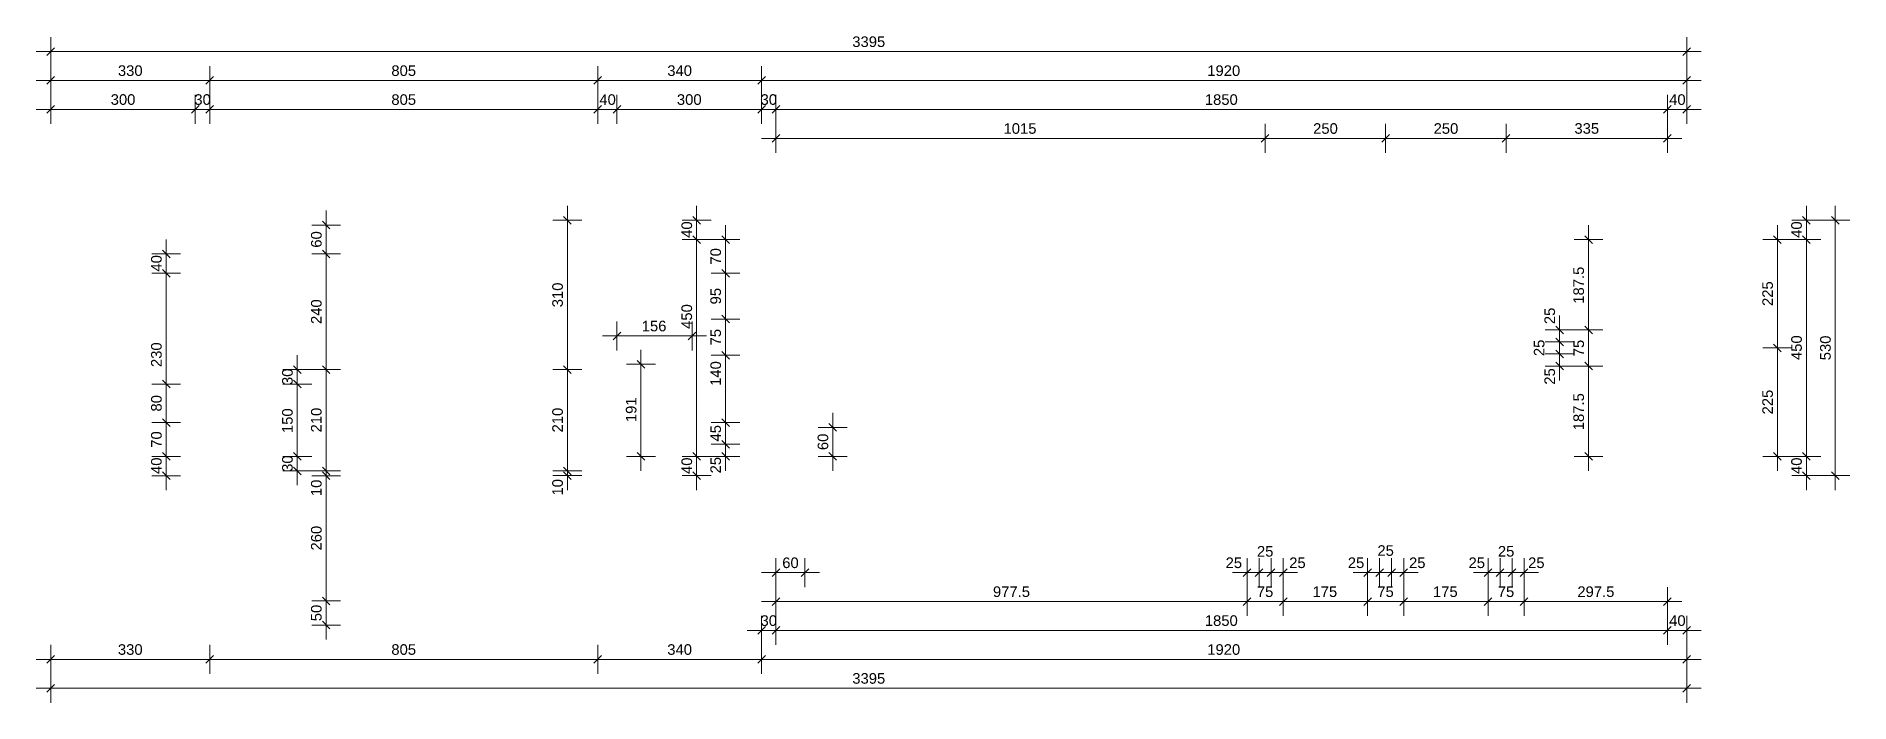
# Model space of a CAD drawing. Header units: millimetres. Extents: x 47631 to 558803, y 29659 to 315570.
# Drawn here: x 47631 to 51394, y 29659 to 31042 of the extents above.
import ezdxf

# ---------------------------------------------------------------- set-up
doc = ezdxf.new("R2010")
doc.units = ezdxf.units.MM
doc.styles.add('GP kota 13.83_20.63_22.63_PBS_arhitektura$0$KOTE', font='arial.ttf')

msp = doc.modelspace()

# ---------------------------------------------------------------- linework, layer by layer
at = {"color": 2, "linetype": 'Continuous', "lineweight": 20}
for p, q in [((47690.7, 31009.9), (47630.7, 31009.9)), ((47668.6, 31017.9), (47652.7, 31002)), ((47660.7, 30979.9), (47660.7, 31039.9)), ((51054.9, 31009.9), (47661.4, 31009.9)), ((51025.7, 31009.9), (51085.7, 31009.9)), ((51047.7, 31002), (51063.6, 31017.9)), ((51055.7, 31039.9), (51055.7, 30979.9)), ((47660.7, 30919.9), (47660.7, 30979.9)), ((47990.7, 30919.9), (47990.7, 30979.9)), ((47990.7, 30979.9), (47990.7, 30919.9)), ((48795.7, 30919.9), (48795.7, 30979.9)), ((48795.7, 30979.9), (48795.7, 30919.9)), ((49135.7, 30919.9), (49135.7, 30979.9)), ((49135.7, 30979.9), (49135.7, 30919.9)), ((51055.7, 30979.9), (51055.7, 30919.9)), ((47690.7, 30949.9), (47630.7, 30949.9)), ((47668.6, 30957.9), (47652.7, 30942)), ((47989.9, 30949.9), (47661.4, 30949.9)), ((48020.7, 30949.9), (47960.7, 30949.9)), ((47960.7, 30949.9), (48020.7, 30949.9)), ((47998.6, 30957.9), (47982.7, 30942)), ((47982.7, 30942), (47998.6, 30957.9)), ((48794.9, 30949.9), (47991.4, 30949.9)), ((48825.7, 30949.9), (48765.7, 30949.9)), ((48765.7, 30949.9), (48825.7, 30949.9)), ((48803.6, 30957.9), (48787.7, 30942)), ((48787.7, 30942), (48803.6, 30957.9)), ((49134.9, 30949.9), (48796.4, 30949.9)), ((49165.7, 30949.9), (49105.7, 30949.9)), ((49105.7, 30949.9), (49165.7, 30949.9)), ((49143.6, 30957.9), (49127.7, 30942)), ((49127.7, 30942), (49143.6, 30957.9)), ((51054.9, 30949.9), (49136.4, 30949.9)), ((51025.7, 30949.9), (51085.7, 30949.9)), ((51047.7, 30942), (51063.6, 30957.9)), ((47668.6, 30897.9), (47652.7, 30882)), ((47660.7, 30859.9), (47660.7, 30919.9)), ((47952.7, 30882), (47968.6, 30897.9)), ((47952.7, 30882), (47968.6, 30897.9)), ((47960.7, 30919.9), (47960.7, 30859.9)), ((47960.7, 30919.9), (47960.7, 30859.9)), ((47998.6, 30897.9), (47982.7, 30882)), ((47998.6, 30897.9), (47982.7, 30882)), ((47990.7, 30859.9), (47990.7, 30919.9)), ((47990.7, 30859.9), (47990.7, 30919.9)), ((48787.7, 30881.9), (48803.6, 30897.9)), ((48787.7, 30882), (48803.6, 30897.9)), ((48795.7, 30919.9), (48795.7, 30859.9)), ((48795.7, 30919.9), (48795.7, 30859.9)), ((48843.6, 30897.9), (48827.7, 30882)), ((48843.6, 30897.9), (48827.7, 30881.9)), ((48835.7, 30859.9), (48835.7, 30919.9)), ((48835.7, 30859.9), (48835.7, 30919.9)), ((49127.7, 30882), (49143.6, 30897.9)), ((49127.7, 30882), (49143.6, 30897.9)), ((49135.7, 30919.9), (49135.7, 30859.9)), ((49135.7, 30919.9), (49135.7, 30859.9)), ((49173.6, 30897.9), (49157.7, 30882)), ((49173.6, 30897.9), (49157.7, 30882)), ((49165.7, 30859.9), (49165.7, 30919.9)), ((49165.7, 30859.9), (49165.7, 30919.9)), ((51007.7, 30882), (51023.6, 30897.9)), ((51007.7, 30882), (51023.6, 30897.9)), ((51015.7, 30919.9), (51015.7, 30859.9)), ((51015.7, 30919.9), (51015.7, 30859.9)), ((51063.6, 30897.9), (51047.7, 30882)), ((51055.7, 30859.9), (51055.7, 30919.9)), ((47690.7, 30889.9), (47630.7, 30889.9)), ((47959.9, 30889.9), (47661.4, 30889.9)), ((47930.7, 30889.9), (47990.7, 30889.9)), ((47930.7, 30889.9), (47990.7, 30889.9)), ((47959.9, 30889.9), (47959.2, 30889.9)), ((48020.7, 30889.9), (47960.7, 30889.9)), ((47960.7, 30889.9), (47990.7, 30889.9)), ((48020.7, 30889.9), (47960.7, 30889.9)), ((48794.9, 30889.9), (47991.4, 30889.9)), ((47991.4, 30889.9), (47992.2, 30889.9)), ((48765.7, 30889.9), (48825.7, 30889.9)), ((48765.7, 30889.9), (48825.7, 30889.9)), ((48794.9, 30889.9), (48794.2, 30889.9)), ((48835.7, 30889.9), (48795.7, 30889.9)), ((48865.7, 30889.9), (48805.7, 30889.9)), ((48865.7, 30889.9), (48805.7, 30889.9)), ((49134.9, 30889.9), (48836.4, 30889.9)), ((48836.4, 30889.9), (48837.2, 30889.9)), ((49105.7, 30889.9), (49165.7, 30889.9)), ((49105.7, 30889.9), (49165.7, 30889.9)), ((49134.9, 30889.9), (49134.2, 30889.9)), ((49165.7, 30889.9), (49135.7, 30889.9)), ((49195.7, 30889.9), (49135.7, 30889.9)), ((49195.7, 30889.9), (49135.7, 30889.9)), ((49165.7, 30799.9), (49165.7, 30859.9)), ((49166.4, 30889.9), (49167.2, 30889.9)), ((49166.4, 30889.9), (51014.9, 30889.9)), ((50180.7, 30859.9), (50180.7, 30799.9)), ((50180.7, 30799.9), (50180.7, 30859.9)), ((50430.7, 30859.9), (50430.7, 30799.9)), ((50430.7, 30799.9), (50430.7, 30859.9)), ((50680.7, 30859.9), (50680.7, 30799.9)), ((50680.7, 30799.9), (50680.7, 30859.9)), ((50985.7, 30889.9), (51045.7, 30889.9)), ((50985.7, 30889.9), (51045.7, 30889.9)), ((51014.9, 30889.9), (51014.2, 30889.9)), ((51015.7, 30889.9), (51055.7, 30889.9)), ((51015.7, 30859.9), (51015.7, 30799.9)), ((51085.7, 30889.9), (51025.7, 30889.9)), ((51056.4, 30889.9), (51057.2, 30889.9)), ((49195.7, 30829.9), (49135.7, 30829.9)), ((49173.6, 30837.9), (49157.7, 30822)), ((49166.4, 30829.9), (50179.9, 30829.9)), ((50150.7, 30829.9), (50210.7, 30829.9)), ((50210.7, 30829.9), (50150.7, 30829.9)), ((50172.7, 30822), (50188.6, 30837.9)), ((50188.6, 30837.9), (50172.7, 30822)), ((50181.4, 30829.9), (50429.9, 30829.9)), ((50400.7, 30829.9), (50460.7, 30829.9)), ((50460.7, 30829.9), (50400.7, 30829.9)), ((50422.7, 30822), (50438.6, 30837.9)), ((50438.6, 30837.9), (50422.7, 30822)), ((50431.4, 30829.9), (50679.9, 30829.9)), ((50650.7, 30829.9), (50710.7, 30829.9)), ((50710.7, 30829.9), (50650.7, 30829.9)), ((50672.7, 30822), (50688.6, 30837.9)), ((50688.6, 30837.9), (50672.7, 30822)), ((50681.4, 30829.9), (51014.9, 30829.9)), ((50985.7, 30829.9), (51045.7, 30829.9)), ((51007.7, 30822), (51023.6, 30837.9)), ((48232.3, 30620), (48232.3, 30680)), ((48732.8, 30630), (48732.8, 30690)), ((49000.9, 30690), (49000.9, 30630)), ((51303.8, 30690), (51303.8, 30630)), ((51363.8, 30630), (51363.8, 30690)), ((48202.3, 30650), (48262.3, 30650)), ((48240.2, 30642), (48224.3, 30657.9)), ((48232.3, 30590.7), (48232.3, 30649.2)), ((48702.8, 30660), (48762.8, 30660)), ((48740.8, 30652), (48724.9, 30667.9)), ((48732.8, 30350.7), (48732.8, 30659.2)), ((49030.9, 30660), (48970.9, 30660)), ((48993, 30667.9), (49008.9, 30652)), ((49000.9, 30660.7), (49000.9, 30661.5)), ((49000.9, 30620), (49000.9, 30660)), ((49000.9, 30590), (49000.9, 30650)), ((49000.9, 30590), (49000.9, 30650)), ((49060.9, 30590), (49060.9, 30650)), ((50851.7, 30590), (50851.7, 30650)), ((51243.8, 30590), (51243.8, 30650)), ((51333.8, 30660), (51273.8, 30660)), ((51295.9, 30667.9), (51311.8, 30652)), ((51303.8, 30660.7), (51303.8, 30661.5)), ((51303.8, 30620), (51303.8, 30660)), ((51303.8, 30590), (51303.8, 30650)), ((51303.8, 30590), (51303.8, 30650)), ((51333.8, 30660), (51393.8, 30660)), ((51371.8, 30652), (51355.9, 30667.9)), ((51363.8, 30130.7), (51363.8, 30659.2)), ((47892.4, 30597.9), (47908.3, 30582)), ((47900.3, 30620), (47900.3, 30560)), ((48240.2, 30582), (48224.3, 30597.9)), ((48224.3, 30597.9), (48240.2, 30582)), ((48232.3, 30560), (48232.3, 30620)), ((48232.3, 30620), (48232.3, 30560)), ((48970.9, 30620), (49030.9, 30620)), ((48970.9, 30620), (49030.9, 30620)), ((49008.9, 30612), (48993, 30627.9)), ((49008.9, 30612), (48993, 30627.9)), ((49000.9, 30619.2), (49000.9, 30170.7)), ((49000.9, 30619.2), (49000.9, 30618.5)), ((49030.9, 30620), (49090.9, 30620)), ((49068.9, 30612), (49053, 30627.9)), ((49060.9, 30550.7), (49060.9, 30619.2)), ((50821.7, 30620), (50881.7, 30620)), ((50859.7, 30612), (50843.8, 30627.9)), ((50851.7, 30433.2), (50851.7, 30619.2)), ((51213.8, 30620), (51273.8, 30620)), ((51251.8, 30612), (51235.9, 30627.9)), ((51243.8, 30395.7), (51243.8, 30619.2)), ((51273.8, 30620), (51333.8, 30620)), ((51273.8, 30620), (51333.8, 30620)), ((51311.8, 30612), (51295.9, 30627.9)), ((51311.8, 30612), (51295.9, 30627.9)), ((51303.8, 30170.7), (51303.8, 30619.2)), ((51303.8, 30619.2), (51303.8, 30618.5)), ((47930.3, 30590), (47870.3, 30590)), ((47908.3, 30542), (47892.4, 30557.9)), ((47908.3, 30542), (47892.4, 30557.9)), ((47900.3, 30590.7), (47900.3, 30591.5)), ((47900.3, 30550), (47900.3, 30590)), ((47900.3, 30520), (47900.3, 30580)), ((47900.3, 30520), (47900.3, 30580)), ((48202.3, 30590), (48262.3, 30590)), ((48262.3, 30590), (48202.3, 30590)), ((48232.3, 30350.7), (48232.3, 30589.2)), ((49068.9, 30542), (49053, 30557.9)), ((49053, 30557.9), (49068.9, 30542)), ((49060.9, 30520), (49060.9, 30580)), ((49060.9, 30580), (49060.9, 30520)), ((47870.3, 30550), (47930.3, 30550)), ((47870.3, 30550), (47930.3, 30550)), ((47900.3, 30320.7), (47900.3, 30549.2)), ((47900.3, 30549.2), (47900.3, 30548.5)), ((49030.9, 30550), (49090.9, 30550)), ((49090.9, 30550), (49030.9, 30550)), ((49060.9, 30455.7), (49060.9, 30549.2)), ((49060.9, 30425), (49060.9, 30485)), ((49060.9, 30485), (49060.9, 30425)), ((48835.7, 30390), (48835.7, 30450)), ((48991.7, 30450), (48991.7, 30390)), ((49030.9, 30455), (49090.9, 30455)), ((49090.9, 30455), (49030.9, 30455)), ((49068.9, 30447), (49053, 30462.9)), ((49053, 30462.9), (49068.9, 30447)), ((49060.9, 30380.7), (49060.9, 30454.2)), ((50791.7, 30462.5), (50791.7, 30402.5)), ((50851.7, 30402.5), (50851.7, 30462.5)), ((50851.7, 30462.5), (50851.7, 30402.5)), ((48865.7, 30420), (48805.7, 30420)), ((48843.6, 30427.9), (48827.7, 30412)), ((48836.4, 30420), (48990.9, 30420)), ((48961.7, 30420), (49021.7, 30420)), ((48983.7, 30412), (48999.6, 30427.9)), ((49060.9, 30350), (49060.9, 30410)), ((49060.9, 30410), (49060.9, 30350)), ((50821.7, 30432.5), (50761.7, 30432.5)), ((50761.7, 30407.5), (50821.7, 30407.5)), ((50761.7, 30407.5), (50821.7, 30407.5)), ((50783.8, 30440.4), (50799.7, 30424.5)), ((50799.7, 30399.5), (50783.8, 30415.4)), ((50799.7, 30399.5), (50783.8, 30415.4)), ((50791.7, 30377.5), (50791.7, 30437.5)), ((50791.7, 30377.5), (50791.7, 30437.5)), ((50791.7, 30433.2), (50791.7, 30434)), ((50791.7, 30407.5), (50791.7, 30432.5)), ((50791.7, 30412.5), (50791.7, 30352.5)), ((50791.7, 30412.5), (50791.7, 30352.5)), ((50791.7, 30383.2), (50791.7, 30406.7)), ((50791.7, 30406.7), (50791.7, 30406)), ((50821.7, 30432.5), (50881.7, 30432.5)), ((50881.7, 30432.5), (50821.7, 30432.5)), ((50859.7, 30424.5), (50843.8, 30440.4)), ((50843.8, 30440.4), (50859.7, 30424.5)), ((50851.7, 30358.2), (50851.7, 30431.7)), ((51243.8, 30425), (51243.8, 30365)), ((51243.8, 30365), (51243.8, 30425)), ((48172.3, 30380), (48172.3, 30320)), ((48232.3, 30320), (48232.3, 30380)), ((48232.3, 30380), (48232.3, 30320)), ((48732.8, 30320), (48732.8, 30380)), ((48732.8, 30380), (48732.8, 30320)), ((48893.4, 30353), (48877.5, 30368.9)), ((48885.5, 30331), (48885.5, 30391)), ((49030.9, 30380), (49090.9, 30380)), ((49090.9, 30380), (49030.9, 30380)), ((49068.9, 30372), (49053, 30387.9)), ((49053, 30387.9), (49068.9, 30372)), ((49060.9, 30240.7), (49060.9, 30379.2)), ((50821.7, 30382.5), (50761.7, 30382.5)), ((50821.7, 30382.5), (50761.7, 30382.5)), ((50783.8, 30390.4), (50799.7, 30374.5)), ((50783.8, 30390.4), (50799.7, 30374.5)), ((50791.7, 30327.5), (50791.7, 30387.5)), ((50791.7, 30383.2), (50791.7, 30384)), ((50791.7, 30382.5), (50791.7, 30357.5)), ((50851.7, 30387.5), (50851.7, 30327.5)), ((50851.7, 30327.5), (50851.7, 30387.5)), ((51273.8, 30395), (51213.8, 30395)), ((51213.8, 30395), (51273.8, 30395)), ((51235.9, 30402.9), (51251.8, 30387)), ((51251.8, 30387), (51235.9, 30402.9)), ((51243.8, 30394.2), (51243.8, 30170.7)), ((47900.3, 30290), (47900.3, 30350)), ((47900.3, 30350), (47900.3, 30290)), ((48202.3, 30350), (48142.3, 30350)), ((48164.3, 30357.9), (48180.2, 30342)), ((48172.3, 30350.7), (48172.3, 30351.5)), ((48172.3, 30320), (48172.3, 30350)), ((48172.3, 30290), (48172.3, 30350)), ((48172.3, 30290), (48172.3, 30350)), ((48202.3, 30350), (48262.3, 30350)), ((48262.3, 30350), (48202.3, 30350)), ((48240.2, 30342), (48224.3, 30357.9)), ((48224.3, 30357.9), (48240.2, 30342)), ((48232.3, 30140.7), (48232.3, 30349.2)), ((48702.8, 30350), (48762.8, 30350)), ((48762.8, 30350), (48702.8, 30350)), ((48740.8, 30342), (48724.9, 30357.9)), ((48724.9, 30357.9), (48740.8, 30342)), ((48732.8, 30140.7), (48732.8, 30349.2)), ((48855.5, 30361), (48915.5, 30361)), ((48885.5, 30360.2), (48885.5, 30170.7)), ((50761.7, 30357.5), (50821.7, 30357.5)), ((50799.7, 30349.5), (50783.8, 30365.4)), ((50791.7, 30356.7), (50791.7, 30356)), ((50881.7, 30357.5), (50821.7, 30357.5)), ((50821.7, 30357.5), (50881.7, 30357.5)), ((50843.8, 30365.4), (50859.7, 30349.5)), ((50859.7, 30349.5), (50843.8, 30365.4)), ((50851.7, 30356.7), (50851.7, 30170.7)), ((47870.3, 30320), (47930.3, 30320)), ((47930.3, 30320), (47870.3, 30320)), ((47908.3, 30312), (47892.4, 30327.9)), ((47892.4, 30327.9), (47908.3, 30312)), ((47900.3, 30319.2), (47900.3, 30240.7)), ((48142.3, 30320), (48202.3, 30320)), ((48142.3, 30320), (48202.3, 30320)), ((48180.2, 30312), (48164.3, 30327.9)), ((48180.2, 30312), (48164.3, 30327.9)), ((48172.3, 30319.2), (48172.3, 30318.5)), ((48172.3, 30319.2), (48172.3, 30170.7)), ((47900.3, 30270), (47900.3, 30210)), ((47900.3, 30210), (47900.3, 30270)), ((49060.9, 30270), (49060.9, 30210)), ((49060.9, 30270), (49060.9, 30210)), ((49283.5, 30200), (49283.5, 30260)), ((47930.3, 30240), (47870.3, 30240)), ((47870.3, 30240), (47930.3, 30240)), ((47892.4, 30247.9), (47908.3, 30232)), ((47908.3, 30232), (47892.4, 30247.9)), ((47900.3, 30239.2), (47900.3, 30170.7)), ((49090.9, 30240), (49030.9, 30240)), ((49090.9, 30240), (49030.9, 30240)), ((49053, 30247.9), (49068.9, 30232)), ((49053, 30247.9), (49068.9, 30232)), ((49060.9, 30240.7), (49060.9, 30241.5)), ((49060.9, 30195), (49060.9, 30240)), ((49060.9, 30225), (49060.9, 30165)), ((49060.9, 30165), (49060.9, 30225)), ((49253.5, 30230), (49313.5, 30230)), ((49291.4, 30222), (49275.5, 30237.9)), ((49283.5, 30229.2), (49283.5, 30170.7)), ((47900.3, 30200), (47900.3, 30140)), ((47900.3, 30199.9), (47900.3, 30139.9)), ((48172.3, 30200), (48172.3, 30140)), ((48172.3, 30199.9), (48172.3, 30139.9)), ((48885.5, 30200), (48885.5, 30140)), ((49000.9, 30200), (49000.9, 30140)), ((49000.9, 30200), (49000.9, 30140)), ((49090.9, 30195), (49030.9, 30195)), ((49030.9, 30195), (49090.9, 30195)), ((49053, 30202.9), (49068.9, 30187)), ((49068.9, 30187), (49053, 30202.9)), ((49060.9, 30140), (49060.9, 30200)), ((49060.9, 30195.7), (49060.9, 30196.5)), ((49060.9, 30195), (49060.9, 30170)), ((49060.9, 30194.2), (49060.9, 30193.5)), ((49283.5, 30200), (49283.5, 30140)), ((50851.7, 30200), (50851.7, 30140)), ((51243.8, 30200), (51243.8, 30140)), ((51303.8, 30200), (51303.8, 30140)), ((51303.8, 30200), (51303.8, 30140)), ((47930.3, 30170), (47870.3, 30170)), ((47930.3, 30169.9), (47870.3, 30169.9)), ((47892.4, 30177.9), (47908.3, 30162)), ((47892.4, 30177.9), (47908.3, 30162)), ((47900.3, 30170.7), (47900.3, 30171.4)), ((47900.3, 30129.9), (47900.3, 30169.9)), ((47900.3, 30099.9), (47900.3, 30159.9)), ((48202.3, 30170), (48142.3, 30170)), ((48202.3, 30169.9), (48142.3, 30169.9)), ((48164.3, 30177.9), (48180.2, 30162)), ((48164.3, 30177.9), (48180.2, 30162)), ((48180.2, 30132), (48164.3, 30147.9)), ((48172.3, 30170.7), (48172.3, 30171.4)), ((48172.3, 30139.9), (48172.3, 30169.9)), ((48172.3, 30109.9), (48172.3, 30169.9)), ((48224.3, 30147.9), (48240.2, 30132)), ((48224.3, 30147.9), (48240.2, 30132)), ((48232.3, 30170), (48232.3, 30110)), ((48232.3, 30169.9), (48232.3, 30109.9)), ((48232.3, 30099.9), (48232.3, 30159.9)), ((48232.3, 30099.9), (48232.3, 30159.9)), ((48724.9, 30147.9), (48740.8, 30132)), ((48724.9, 30147.9), (48740.8, 30132)), ((48732.8, 30170), (48732.8, 30110)), ((48732.8, 30170), (48732.8, 30110)), ((48732.8, 30100), (48732.8, 30160)), ((48915.5, 30170), (48855.5, 30170)), ((48877.5, 30177.9), (48893.4, 30162)), ((49030.9, 30170), (48970.9, 30170)), ((49030.9, 30170), (48970.9, 30170)), ((48993, 30177.9), (49008.9, 30162)), ((48993, 30177.9), (49008.9, 30162)), ((49000.9, 30170.7), (49000.9, 30171.5)), ((49000.9, 30170), (49000.9, 30130)), ((49000.9, 30100), (49000.9, 30160)), ((49030.9, 30170), (49090.9, 30170)), ((49068.9, 30162), (49053, 30177.9)), ((49060.9, 30169.2), (49060.9, 30168.5)), ((49313.5, 30170), (49253.5, 30170)), ((49275.5, 30177.9), (49291.4, 30162)), ((50881.7, 30170), (50821.7, 30170)), ((50843.8, 30177.9), (50859.7, 30162)), ((51273.8, 30170), (51213.8, 30170)), ((51235.9, 30177.9), (51251.8, 30162)), ((51333.8, 30170), (51273.8, 30170)), ((51333.8, 30170), (51273.8, 30170)), ((51295.9, 30177.9), (51311.8, 30162)), ((51295.9, 30177.9), (51311.8, 30162)), ((51303.8, 30170.7), (51303.8, 30171.5)), ((51303.8, 30170), (51303.8, 30130)), ((51303.8, 30100), (51303.8, 30160)), ((51363.8, 30160), (51363.8, 30100)), ((47870.3, 30129.9), (47930.3, 30129.9)), ((47908.3, 30122), (47892.4, 30137.9)), ((47900.3, 30129.2), (47900.3, 30128.4)), ((48142.3, 30139.9), (48202.3, 30139.9)), ((48172.3, 30139.2), (48172.3, 30138.4)), ((48262.3, 30140), (48202.3, 30140)), ((48262.3, 30139.9), (48202.3, 30139.9)), ((48202.3, 30129.9), (48262.3, 30129.9)), ((48202.3, 30129.9), (48262.3, 30129.9)), ((48240.2, 30122), (48224.3, 30137.9)), ((48240.2, 30122), (48224.3, 30137.9)), ((48232.3, 30140.7), (48232.3, 30141.4)), ((48232.3, 30129.9), (48232.3, 30139.9)), ((48232.3, 30129.2), (48232.3, 30128.4)), ((48232.3, 30129.2), (48232.3, 29870.7)), ((48762.8, 30140), (48702.8, 30140)), ((48762.8, 30140), (48702.8, 30140)), ((48702.8, 30130), (48762.8, 30130)), ((48740.8, 30122), (48724.9, 30137.9)), ((48732.8, 30140.7), (48732.8, 30141.5)), ((48732.8, 30140), (48732.8, 30130)), ((48732.8, 30129.2), (48732.8, 30128.5)), ((48970.9, 30130), (49030.9, 30130)), ((49008.9, 30122), (48993, 30137.9)), ((49000.9, 30129.2), (49000.9, 30128.5)), ((51273.8, 30130), (51333.8, 30130)), ((51311.8, 30122), (51295.9, 30137.9)), ((51303.8, 30129.2), (51303.8, 30128.5)), ((51393.8, 30130), (51333.8, 30130)), ((51355.9, 30137.9), (51371.8, 30122)), ((49165.7, 29898.8), (49165.7, 29958.8)), ((49225.7, 29958.8), (49225.7, 29898.8)), ((50143.2, 29958.8), (50143.2, 29898.8)), ((50168.2, 29898.8), (50168.2, 29958.8)), ((50168.2, 29898.8), (50168.2, 29958.8)), ((50193.2, 29958.8), (50193.2, 29898.8)), ((50193.2, 29958.8), (50193.2, 29898.8)), ((50218.2, 29898.8), (50218.2, 29958.8)), ((50393.2, 29958.8), (50393.2, 29898.8)), ((50418.2, 29898.8), (50418.2, 29958.8)), ((50418.2, 29898.8), (50418.2, 29958.8)), ((50443.2, 29958.8), (50443.2, 29898.8)), ((50443.2, 29958.8), (50443.2, 29898.8)), ((50468.2, 29898.8), (50468.2, 29958.8)), ((50643.2, 29958.8), (50643.2, 29898.8)), ((50668.2, 29898.8), (50668.2, 29958.8)), ((50668.2, 29898.8), (50668.2, 29958.8)), ((50693.2, 29958.8), (50693.2, 29898.8)), ((50693.2, 29958.8), (50693.2, 29898.8)), ((50718.2, 29898.8), (50718.2, 29958.8)), ((49195.7, 29928.8), (49135.7, 29928.8)), ((49173.6, 29936.7), (49157.7, 29920.8)), ((49166.4, 29928.8), (49224.9, 29928.8)), ((49195.7, 29928.8), (49255.7, 29928.8)), ((49217.7, 29920.8), (49233.6, 29936.7)), ((50113.2, 29928.8), (50173.2, 29928.8)), ((50135.2, 29920.8), (50151.1, 29936.7)), ((50198.2, 29928.8), (50138.2, 29928.8)), ((50198.2, 29928.8), (50138.2, 29928.8)), ((50142.4, 29928.8), (50141.7, 29928.8)), ((50143.2, 29928.8), (50168.2, 29928.8)), ((50176.1, 29936.7), (50160.2, 29920.8)), ((50176.1, 29936.7), (50160.2, 29920.8)), ((50163.2, 29928.8), (50223.2, 29928.8)), ((50163.2, 29928.8), (50223.2, 29928.8)), ((50168.9, 29928.8), (50169.7, 29928.8)), ((50168.9, 29928.8), (50192.4, 29928.8)), ((50185.2, 29920.8), (50201.1, 29936.7)), ((50185.2, 29920.8), (50201.1, 29936.7)), ((50248.2, 29928.8), (50188.2, 29928.8)), ((50192.4, 29928.8), (50191.7, 29928.8)), ((50193.2, 29928.8), (50218.2, 29928.8)), ((50226.1, 29936.7), (50210.2, 29920.8)), ((50218.9, 29928.8), (50219.7, 29928.8)), ((50363.2, 29928.8), (50423.2, 29928.8)), ((50385.2, 29920.8), (50401.1, 29936.7)), ((50448.2, 29928.8), (50388.2, 29928.8)), ((50448.2, 29928.8), (50388.2, 29928.8)), ((50392.4, 29928.8), (50391.7, 29928.8)), ((50393.2, 29928.8), (50418.2, 29928.8)), ((50426.1, 29936.7), (50410.2, 29920.8)), ((50426.1, 29936.7), (50410.2, 29920.8)), ((50413.2, 29928.8), (50473.2, 29928.8)), ((50413.2, 29928.8), (50473.2, 29928.8)), ((50418.9, 29928.8), (50419.7, 29928.8)), ((50418.9, 29928.8), (50442.4, 29928.8)), ((50435.2, 29920.8), (50451.1, 29936.7)), ((50435.2, 29920.8), (50451.1, 29936.7)), ((50498.2, 29928.8), (50438.2, 29928.8)), ((50442.4, 29928.8), (50441.7, 29928.8)), ((50443.2, 29928.8), (50468.2, 29928.8)), ((50476.1, 29936.7), (50460.2, 29920.8)), ((50468.9, 29928.8), (50469.7, 29928.8)), ((50613.2, 29928.8), (50673.2, 29928.8)), ((50635.2, 29920.8), (50651.1, 29936.7)), ((50698.2, 29928.8), (50638.2, 29928.8)), ((50698.2, 29928.8), (50638.2, 29928.8)), ((50642.4, 29928.8), (50641.7, 29928.8)), ((50668.2, 29928.8), (50643.2, 29928.8)), ((50676.1, 29936.7), (50660.2, 29920.8)), ((50676.1, 29936.7), (50660.2, 29920.8)), ((50663.2, 29928.8), (50723.2, 29928.8)), ((50663.2, 29928.8), (50723.2, 29928.8)), ((50668.9, 29928.8), (50669.7, 29928.8)), ((50668.9, 29928.8), (50692.4, 29928.8)), ((50685.2, 29920.8), (50701.1, 29936.7)), ((50685.2, 29920.8), (50701.1, 29936.7)), ((50748.2, 29928.8), (50688.2, 29928.8)), ((50692.4, 29928.8), (50691.7, 29928.8)), ((50693.2, 29928.8), (50718.2, 29928.8)), ((50726.1, 29936.7), (50710.2, 29920.8)), ((50718.9, 29928.8), (50719.7, 29928.8)), ((48232.3, 29899.9), (48232.3, 29839.9)), ((48232.3, 29839.9), (48232.3, 29899.9)), ((49165.7, 29838.8), (49165.7, 29898.8)), ((50143.2, 29838.8), (50143.2, 29898.8)), ((50143.2, 29898.8), (50143.2, 29838.8)), ((50218.2, 29898.8), (50218.2, 29838.8)), ((50218.2, 29838.8), (50218.2, 29898.8)), ((50393.2, 29898.8), (50393.2, 29838.8)), ((50393.2, 29838.8), (50393.2, 29898.8)), ((50468.2, 29898.8), (50468.2, 29838.8)), ((50468.2, 29838.8), (50468.2, 29898.8)), ((50643.2, 29898.8), (50643.2, 29838.8)), ((50643.2, 29838.8), (50643.2, 29898.8)), ((50718.2, 29898.8), (50718.2, 29838.8)), ((50718.2, 29838.8), (50718.2, 29898.8)), ((51015.7, 29898.8), (51015.7, 29838.8)), ((48262.3, 29869.9), (48202.3, 29869.9)), ((48202.3, 29869.9), (48262.3, 29869.9)), ((48224.3, 29877.9), (48240.2, 29862)), ((48240.2, 29862), (48224.3, 29877.9)), ((48232.3, 29869.2), (48232.3, 29820.7)), ((48232.3, 29849.9), (48232.3, 29789.9)), ((49195.7, 29868.8), (49135.7, 29868.8)), ((49173.6, 29876.7), (49157.7, 29860.8)), ((50142.4, 29868.8), (49166.4, 29868.8)), ((50173.2, 29868.8), (50113.2, 29868.8)), ((50113.2, 29868.8), (50173.2, 29868.8)), ((50151.1, 29876.7), (50135.2, 29860.8)), ((50135.2, 29860.8), (50151.1, 29876.7)), ((50143.9, 29868.8), (50217.4, 29868.8)), ((50188.2, 29868.8), (50248.2, 29868.8)), ((50248.2, 29868.8), (50188.2, 29868.8)), ((50210.2, 29860.8), (50226.1, 29876.7)), ((50226.1, 29876.7), (50210.2, 29860.8)), ((50218.9, 29868.8), (50392.4, 29868.8)), ((50363.2, 29868.8), (50423.2, 29868.8)), ((50423.2, 29868.8), (50363.2, 29868.8)), ((50385.2, 29860.8), (50401.1, 29876.7)), ((50401.1, 29876.7), (50385.2, 29860.8)), ((50393.9, 29868.8), (50467.4, 29868.8)), ((50438.2, 29868.8), (50498.2, 29868.8)), ((50498.2, 29868.8), (50438.2, 29868.8)), ((50460.2, 29860.8), (50476.1, 29876.7)), ((50476.1, 29876.7), (50460.2, 29860.8)), ((50468.9, 29868.8), (50642.4, 29868.8)), ((50613.2, 29868.8), (50673.2, 29868.8)), ((50673.2, 29868.8), (50613.2, 29868.8)), ((50635.2, 29860.8), (50651.1, 29876.7)), ((50651.1, 29876.7), (50635.2, 29860.8)), ((50643.9, 29868.8), (50717.4, 29868.8)), ((50688.2, 29868.8), (50748.2, 29868.8)), ((50748.2, 29868.8), (50688.2, 29868.8)), ((50710.2, 29860.8), (50726.1, 29876.7)), ((50726.1, 29876.7), (50710.2, 29860.8)), ((50718.9, 29868.8), (51014.9, 29868.8)), ((50985.7, 29868.8), (51045.7, 29868.8)), ((51007.7, 29860.8), (51023.6, 29876.7)), ((48262.3, 29819.9), (48202.3, 29819.9)), ((48224.3, 29827.9), (48240.2, 29812)), ((49105.7, 29808.8), (49165.7, 29808.8)), ((49127.7, 29800.9), (49143.6, 29816.8)), ((49134.9, 29808.8), (49134.2, 29808.8)), ((49135.7, 29838.8), (49135.7, 29778.8)), ((49195.7, 29808.8), (49135.7, 29808.8)), ((49165.7, 29808.8), (49135.7, 29808.8)), ((49195.7, 29808.8), (49135.7, 29808.8)), ((49173.6, 29816.8), (49157.7, 29800.9)), ((49173.6, 29816.7), (49157.7, 29800.8)), ((49165.7, 29778.8), (49165.7, 29838.8)), ((49165.7, 29778.8), (49165.7, 29838.8)), ((51014.9, 29808.8), (49166.4, 29808.8)), ((49166.4, 29808.8), (49167.2, 29808.8)), ((50985.7, 29808.8), (51045.7, 29808.8)), ((50985.7, 29808.8), (51045.7, 29808.8)), ((51007.7, 29800.8), (51023.6, 29816.7)), ((51007.7, 29800.8), (51023.6, 29816.7)), ((51014.9, 29808.8), (51014.2, 29808.8)), ((51015.7, 29838.8), (51015.7, 29778.8)), ((51015.7, 29838.8), (51015.7, 29778.8)), ((51015.7, 29808.8), (51055.7, 29808.8)), ((51085.7, 29808.8), (51025.7, 29808.8)), ((51063.6, 29816.7), (51047.7, 29800.8)), ((51055.7, 29778.8), (51055.7, 29838.8)), ((51056.4, 29808.8), (51057.2, 29808.8)), ((47660.7, 29718.8), (47660.7, 29778.8)), ((47990.7, 29718.8), (47990.7, 29778.8)), ((47990.7, 29778.8), (47990.7, 29718.8)), ((48795.7, 29718.8), (48795.7, 29778.8)), ((48795.7, 29778.8), (48795.7, 29718.8)), ((49135.7, 29718.8), (49135.7, 29778.8)), ((49135.7, 29778.8), (49135.7, 29718.8)), ((51055.7, 29778.8), (51055.7, 29718.8)), ((47690.7, 29748.8), (47630.7, 29748.8)), ((47668.6, 29756.7), (47652.7, 29740.8)), ((47989.9, 29748.8), (47661.4, 29748.8)), ((48020.7, 29748.8), (47960.7, 29748.8)), ((47960.7, 29748.8), (48020.7, 29748.8)), ((47998.6, 29756.7), (47982.7, 29740.8)), ((47982.7, 29740.8), (47998.6, 29756.7)), ((48794.9, 29748.8), (47991.4, 29748.8)), ((48825.7, 29748.8), (48765.7, 29748.8)), ((48765.7, 29748.8), (48825.7, 29748.8)), ((48803.6, 29756.7), (48787.7, 29740.8)), ((48787.7, 29740.8), (48803.6, 29756.7)), ((49134.9, 29748.8), (48796.4, 29748.8)), ((49165.7, 29748.8), (49105.7, 29748.8)), ((49105.7, 29748.8), (49165.7, 29748.8)), ((49143.6, 29756.7), (49127.7, 29740.8)), ((49127.7, 29740.8), (49143.6, 29756.7)), ((49136.4, 29748.8), (51054.9, 29748.8)), ((51025.7, 29748.8), (51085.7, 29748.8)), ((51047.7, 29740.8), (51063.6, 29756.7)), ((47668.6, 29696.7), (47652.7, 29680.8)), ((47660.7, 29658.8), (47660.7, 29718.8)), ((51047.7, 29680.8), (51063.6, 29696.7)), ((51055.7, 29718.8), (51055.7, 29658.8)), ((47690.7, 29688.8), (47630.7, 29688.8)), ((51054.9, 29688.8), (47661.4, 29688.8)), ((51025.7, 29688.8), (51085.7, 29688.8))]:
    msp.add_line(p, q, dxfattribs=at)

# ---------------------------------------------------------------- texts
at = {"color": 2, "linetype": 'Continuous', "lineweight": 20, "style": 'GP kota 13.83_20.63_22.63_PBS_arhitektura$0$KOTE'}
for s, p in [('3395', (49324, 31019.4)), ('330', (47800.1, 30959.4)), ('805', (48367.5, 30959.3)), ('340', (48940.1, 30959.4)), ('1920', (50060.6, 30959.3)), ('300', (47785.1, 30899.4)), ('30', (47958.7, 30899.4)), ('805', (48367.5, 30899.3)), ('40', (48799.1, 30899.3)), ('300', (48960.1, 30899.4)), ('30', (49133.7, 30899.4)), ('1850', (50055.6, 30899.3)), ('40', (51019.1, 30899.3)), ('1015', (49637.9, 30839.3)), ('250', (50280.3, 30839.3)), ('250', (50530.3, 30839.3)), ('335', (50822.5, 30839.4)), ('156', (48887.1, 30429.4)), ('60', (49178.7, 29938.2)), ('25', (50098.7, 29938.2)), ('25', (50163.7, 29961.9)), ('25', (50230.7, 29938.2)), ('25', (50352.3, 29938.2)), ('25', (50413.7, 29963.6)), ('25', (50479.3, 29938.2)), ('25', (50602.8, 29938.2)), ('25', (50663.7, 29962)), ('25', (50726.4, 29938.2)), ('977.5', (49615.9, 29878.2)), ('75', (50163.5, 29878.2)), ('175', (50279, 29878.2)), ('75', (50413.5, 29878.2)), ('175', (50529, 29878.2)), ('75', (50663.5, 29878.2)), ('297.5', (50828.6, 29878.2)), ('30', (49133.7, 29818.2)), ('1850', (50055.6, 29818.2)), ('40', (51019.1, 29818.2)), ('330', (47800.1, 29758.2)), ('805', (48367.5, 29758.2)), ('340', (48940.1, 29758.2)), ('1920', (50060.6, 29758.2)), ('3395', (49324, 29698.2))]:
    msp.add_text(s, height=22, dxfattribs=at).set_placement(p)
for s, p in [('60', (48222.8, 30603)), ('40', (48991.5, 30623.4)), ('40', (51294.4, 30623.4)), ('70', (49051.5, 30567.9)), ('40', (47890.9, 30553.4)), ('187.5', (50842.3, 30486.7)), ('310', (48723.4, 30479.4)), ('225', (51234.4, 30482)), ('240', (48222.8, 30444.6)), ('450', (48991.5, 30434.5)), ('95', (49051.5, 30485.3)), ('25', (50782.3, 30444.3)), ('75', (49051.5, 30400.2)), ('25', (50760.3, 30378)), ('75', (50842.4, 30377.7)), ('450', (51294.4, 30369.9)), ('530', (51354.4, 30369.4)), ('230', (47890.9, 30355.3)), ('30', (48162.8, 30318)), ('140', (49051.5, 30316.2)), ('25', (50782.3, 30318.7)), ('80', (47890.9, 30263)), ('187.5', (50842.3, 30224.2)), ('225', (51234.4, 30257)), ('150', (48162.8, 30218.4)), ('210', (48222.8, 30219.6)), ('210', (48723.4, 30219.6)), ('191', (48876.1, 30241)), ('70', (47890.9, 30187.9)), ('45', (49051.5, 30200.8)), ('60', (49274.1, 30183)), ('40', (47890.9, 30133.4)), ('30', (48162.8, 30137.9)), ('40', (48991.5, 30133.4)), ('25', (49051.5, 30134.6)), ('40', (51294.4, 30133.4)), ('10', (48222.8, 30087.6)), ('10', (48723.4, 30088.7)), ('260', (48222.8, 29974.6)), ('50', (48222.8, 29827.9))]:
    msp.add_text(s, height=22, rotation=90, dxfattribs=at).set_placement(p)

doc.saveas('drawing.dxf')
